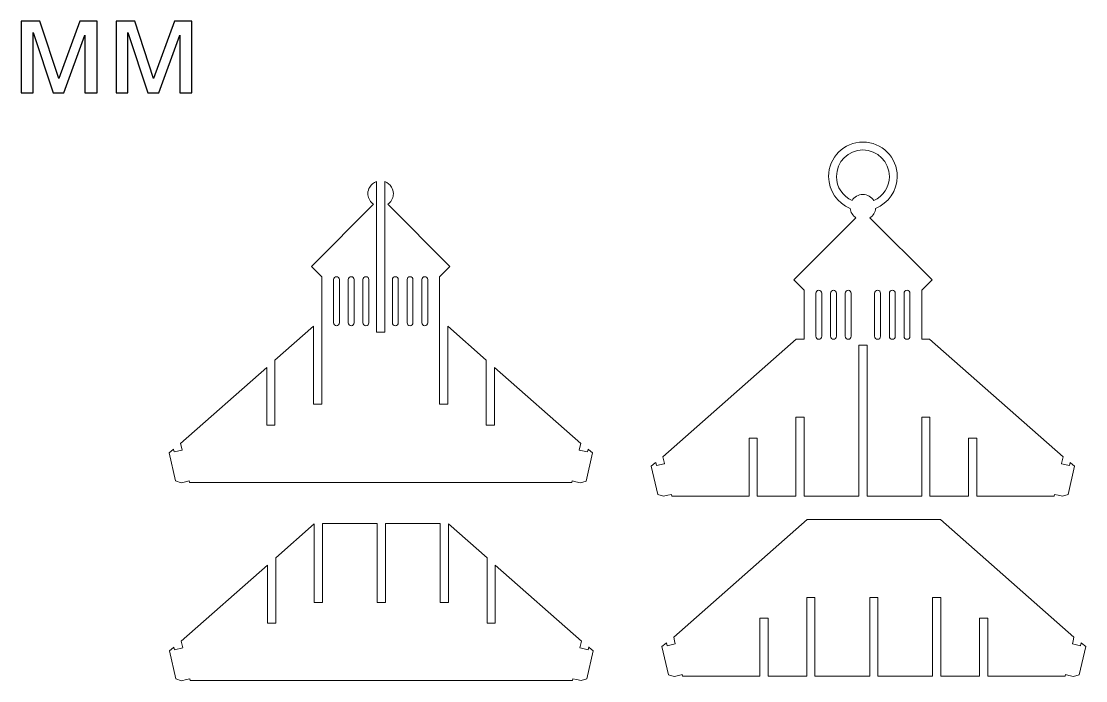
# Model space of a CAD drawing. Header units: inches. Extents: x 5.8 to 53.9, y -22.4 to 33.8.
# Drawn here: x 18.98 to 40.35, y 6.57 to 19.81 of the extents above; entities that cross this region are included whole.
import ezdxf

# ---------------------------------------------------------------- set-up
doc = ezdxf.new("R2010")
doc.units = ezdxf.units.IN
doc.header["$MEASUREMENT"] = 0
doc.layers.add('layer 1', color=7, linetype='Continuous')

msp = doc.modelspace()

# ---------------------------------------------------------------- linework, layer by layer
at = {"layer": 'layer 1', "color": 144}
for points in [[(18.978, 19.812), (18.978, 19.812), (19.353, 19.812), (19.353, 19.812), (19.353, 19.812), (19.353, 19.812), (19.732, 18.662), (19.732, 18.662), (19.732, 18.662), (19.732, 18.662), (20.153, 19.812), (20.153, 19.812), (20.153, 19.812), (20.153, 19.812), (20.5, 19.812), (20.5, 19.812), (20.5, 19.812), (20.5, 19.812), (20.5, 18.375), (20.5, 18.375), (20.5, 18.375), (20.5, 18.375), (20.257, 18.375), (20.257, 18.375), (20.257, 18.375), (20.257, 18.375), (20.257, 19.532), (20.257, 19.532), (20.257, 19.532), (20.257, 19.532), (19.834, 18.375), (19.834, 18.375), (19.834, 18.375), (19.834, 18.375), (19.616, 18.375), (19.616, 18.375), (19.616, 18.375), (19.616, 18.375), (19.216, 19.587), (19.216, 19.587), (19.216, 19.587), (19.216, 19.587), (19.216, 18.375), (19.216, 18.375), (19.216, 18.375), (19.216, 18.375), (18.978, 18.375), (18.978, 18.375), (18.978, 18.375), (18.978, 18.375), (18.978, 19.812), (18.978, 19.812)], [(20.881, 19.812), (20.881, 19.812), (21.256, 19.812), (21.256, 19.812), (21.256, 19.812), (21.256, 19.812), (21.635, 18.662), (21.635, 18.662), (21.635, 18.662), (21.635, 18.662), (22.055, 19.812), (22.055, 19.812), (22.055, 19.812), (22.055, 19.812), (22.403, 19.812), (22.403, 19.812), (22.403, 19.812), (22.403, 19.812), (22.403, 18.375), (22.403, 18.375), (22.403, 18.375), (22.403, 18.375), (22.16, 18.375), (22.16, 18.375), (22.16, 18.375), (22.16, 18.375), (22.16, 19.532), (22.16, 19.532), (22.16, 19.532), (22.16, 19.532), (21.737, 18.375), (21.737, 18.375), (21.737, 18.375), (21.737, 18.375), (21.519, 18.375), (21.519, 18.375), (21.519, 18.375), (21.519, 18.375), (21.119, 19.587), (21.119, 19.587), (21.119, 19.587), (21.119, 19.587), (21.119, 18.375), (21.119, 18.375), (21.119, 18.375), (21.119, 18.375), (20.881, 18.375), (20.881, 18.375), (20.881, 18.375), (20.881, 18.375), (20.881, 19.812), (20.881, 19.812)]]:
    msp.add_open_spline(points, degree=3, knots=[0, 0, 0, 0, 0.071429, 0.071429, 0.071429, 0.071429, 0.142857, 0.142857, 0.142857, 0.142857, 0.214286, 0.214286, 0.214286, 0.214286, 0.285714, 0.285714, 0.285714, 0.285714, 0.357143, 0.357143, 0.357143, 0.357143, 0.428571, 0.428571, 0.428571, 0.428571, 0.5, 0.5, 0.5, 0.5, 0.571429, 0.571429, 0.571429, 0.571429, 0.642857, 0.642857, 0.642857, 0.642857, 0.714286, 0.714286, 0.714286, 0.714286, 0.785714, 0.785714, 0.785714, 0.785714, 0.857143, 0.857143, 0.857143, 0.857143, 1, 1, 1, 1], dxfattribs=at)
at = {"layer": 'layer 1', "color": 144, "lineweight": 9}
for points in [[(18.978, 19.812), (18.978, 19.812), (19.353, 19.812), (19.353, 19.812), (19.353, 19.812), (19.353, 19.812), (19.732, 18.662), (19.732, 18.662), (19.732, 18.662), (19.732, 18.662), (20.153, 19.812), (20.153, 19.812), (20.153, 19.812), (20.153, 19.812), (20.5, 19.812), (20.5, 19.812), (20.5, 19.812), (20.5, 19.812), (20.5, 18.375), (20.5, 18.375), (20.5, 18.375), (20.5, 18.375), (20.257, 18.375), (20.257, 18.375), (20.257, 18.375), (20.257, 18.375), (20.257, 19.532), (20.257, 19.532), (20.257, 19.532), (20.257, 19.532), (19.834, 18.375), (19.834, 18.375), (19.834, 18.375), (19.834, 18.375), (19.616, 18.375), (19.616, 18.375), (19.616, 18.375), (19.616, 18.375), (19.216, 19.587), (19.216, 19.587), (19.216, 19.587), (19.216, 19.587), (19.216, 18.375), (19.216, 18.375), (19.216, 18.375), (19.216, 18.375), (18.978, 18.375), (18.978, 18.375), (18.978, 18.375), (18.978, 18.375), (18.978, 19.812), (18.978, 19.812)], [(20.881, 19.812), (20.881, 19.812), (21.256, 19.812), (21.256, 19.812), (21.256, 19.812), (21.256, 19.812), (21.635, 18.662), (21.635, 18.662), (21.635, 18.662), (21.635, 18.662), (22.055, 19.812), (22.055, 19.812), (22.055, 19.812), (22.055, 19.812), (22.403, 19.812), (22.403, 19.812), (22.403, 19.812), (22.403, 19.812), (22.403, 18.375), (22.403, 18.375), (22.403, 18.375), (22.403, 18.375), (22.16, 18.375), (22.16, 18.375), (22.16, 18.375), (22.16, 18.375), (22.16, 19.532), (22.16, 19.532), (22.16, 19.532), (22.16, 19.532), (21.737, 18.375), (21.737, 18.375), (21.737, 18.375), (21.737, 18.375), (21.519, 18.375), (21.519, 18.375), (21.519, 18.375), (21.519, 18.375), (21.119, 19.587), (21.119, 19.587), (21.119, 19.587), (21.119, 19.587), (21.119, 18.375), (21.119, 18.375), (21.119, 18.375), (21.119, 18.375), (20.881, 18.375), (20.881, 18.375), (20.881, 18.375), (20.881, 18.375), (20.881, 19.812), (20.881, 19.812)]]:
    msp.add_open_spline(points, degree=3, knots=[0, 0, 0, 0, 0.071429, 0.071429, 0.071429, 0.071429, 0.142857, 0.142857, 0.142857, 0.142857, 0.214286, 0.214286, 0.214286, 0.214286, 0.285714, 0.285714, 0.285714, 0.285714, 0.357143, 0.357143, 0.357143, 0.357143, 0.428571, 0.428571, 0.428571, 0.428571, 0.5, 0.5, 0.5, 0.5, 0.571429, 0.571429, 0.571429, 0.571429, 0.642857, 0.642857, 0.642857, 0.642857, 0.714286, 0.714286, 0.714286, 0.714286, 0.785714, 0.785714, 0.785714, 0.785714, 0.857143, 0.857143, 0.857143, 0.857143, 1, 1, 1, 1], dxfattribs=at)
at = {"layer": 'layer 1', "color": 250, "lineweight": 9}
for points, knots in [([(33.592, 10.279), (33.592, 10.279), (33.592, 11.445), (33.592, 11.445), (33.592, 11.445), (33.592, 11.445), (33.596, 11.445), (33.596, 11.445), (33.596, 11.445), (33.596, 11.445), (33.753, 11.445), (33.753, 11.445), (33.753, 11.445), (33.753, 11.445), (33.757, 11.445), (33.757, 11.445), (33.757, 11.445), (33.757, 11.445), (33.757, 10.279), (33.757, 10.279), (33.757, 10.279), (33.757, 10.279), (34.533, 10.279), (34.533, 10.279), (34.533, 10.279), (34.533, 10.279), (34.533, 11.861), (34.533, 11.861), (34.533, 11.861), (34.533, 11.861), (34.54, 11.861), (34.54, 11.861), (34.54, 11.861), (34.54, 11.861), (34.698, 11.861), (34.698, 11.861), (34.698, 11.861), (34.698, 11.861), (34.698, 10.279), (34.698, 10.279), (34.698, 10.279), (34.698, 10.279), (35.797, 10.279), (35.797, 10.279), (35.797, 10.279), (35.797, 10.279), (35.797, 13.312), (35.797, 13.312), (35.797, 13.312), (35.797, 13.312), (35.801, 13.312), (35.801, 13.312), (35.801, 13.312), (35.801, 13.312), (35.959, 13.312), (35.959, 13.312), (35.959, 13.312), (35.959, 13.312), (35.962, 13.312), (35.962, 13.312), (35.962, 13.312), (35.962, 13.312), (35.962, 10.279), (35.962, 10.279), (35.962, 10.279), (35.962, 10.279), (37.06, 10.279), (37.06, 10.279), (37.06, 10.279), (37.06, 10.279), (37.06, 11.861), (37.06, 11.861), (37.06, 11.861), (37.06, 11.861), (37.218, 11.861), (37.218, 11.861), (37.218, 11.861), (37.218, 11.861), (37.226, 11.861), (37.226, 11.861), (37.226, 11.861), (37.226, 11.861), (37.226, 10.279), (37.226, 10.279), (37.226, 10.279), (37.226, 10.279), (38.001, 10.279), (38.001, 10.279), (38.001, 10.279), (38.001, 10.279), (38.001, 11.445), (38.001, 11.445), (38.001, 11.445), (38.001, 11.445), (38.005, 11.445), (38.005, 11.445), (38.005, 11.445), (38.005, 11.445), (38.163, 11.445), (38.163, 11.445), (38.163, 11.445), (38.163, 11.445), (38.166, 11.445), (38.166, 11.445), (38.166, 11.445), (38.166, 11.445), (38.166, 10.279), (38.166, 10.279), (38.166, 10.279), (38.166, 10.279), (39.698, 10.279), (39.698, 10.279), (39.698, 10.279), (39.698, 10.279), (39.719, 10.279), (39.719, 10.279), (39.719, 10.279), (39.719, 10.279), (39.727, 10.312), (39.727, 10.312), (39.727, 10.312), (39.727, 10.312), (39.797, 10.296), (39.797, 10.296), (39.797, 10.296), (39.797, 10.296), (39.887, 10.275), (39.887, 10.275), (39.887, 10.275), (39.887, 10.275), (40.001, 10.311), (40.001, 10.311), (40.001, 10.311), (40.001, 10.311), (40.13, 10.877), (40.13, 10.877), (40.13, 10.877), (40.13, 10.877), (40.048, 10.945), (40.048, 10.945), (40.048, 10.945), (40.048, 10.945), (40.041, 10.951), (40.041, 10.951), (40.041, 10.951), (40.041, 10.951), (40.027, 10.894), (40.027, 10.894), (40.027, 10.894), (40.027, 10.894), (39.869, 10.93), (39.869, 10.93), (39.869, 10.93), (39.869, 10.93), (39.868, 10.931), (39.868, 10.931), (39.868, 10.931), (39.868, 10.931), (39.881, 10.988), (39.881, 10.988), (39.881, 10.988), (39.881, 10.988), (39.899, 11.066), (39.899, 11.066), (39.899, 11.066), (39.899, 11.066), (37.218, 13.428), (37.218, 13.428), (37.218, 13.428), (37.218, 13.428), (37.06, 13.428), (37.06, 13.428), (37.06, 13.428), (37.06, 13.428), (37.06, 14.412), (37.06, 14.412), (37.06, 14.412), (37.06, 14.412), (37.268, 14.619), (37.268, 14.619), (37.268, 14.619), (37.268, 14.619), (36.02, 15.866), (36.02, 15.866), (36.02, 15.866), (36.083, 15.908), (36.127, 15.977), (36.134, 16.056), (36.134, 16.056), (36.388, 16.158), (36.568, 16.406), (36.568, 16.697), (36.568, 16.697), (36.568, 17.077), (36.26, 17.386), (35.879, 17.386), (35.879, 17.386), (35.499, 17.386), (35.19, 17.077), (35.19, 16.697), (35.19, 16.697), (35.19, 16.406), (35.37, 16.158), (35.624, 16.056), (35.624, 16.056), (35.631, 15.977), (35.675, 15.908), (35.738, 15.866), (35.738, 15.866), (35.738, 15.866), (34.491, 14.619), (34.491, 14.619), (34.491, 14.619), (34.491, 14.619), (34.698, 14.412), (34.698, 14.412), (34.698, 14.412), (34.698, 14.412), (34.698, 13.428), (34.698, 13.428), (34.698, 13.428), (34.698, 13.428), (34.54, 13.428), (34.54, 13.428), (34.54, 13.428), (34.54, 13.428), (31.861, 11.066), (31.861, 11.066), (31.861, 11.066), (31.861, 11.066), (31.879, 10.988), (31.879, 10.988), (31.879, 10.988), (31.879, 10.988), (31.892, 10.931), (31.892, 10.931), (31.892, 10.931), (31.892, 10.931), (31.891, 10.93), (31.891, 10.93), (31.891, 10.93), (31.891, 10.93), (31.731, 10.894), (31.731, 10.894), (31.731, 10.894), (31.731, 10.894), (31.718, 10.951), (31.718, 10.951), (31.718, 10.951), (31.718, 10.951), (31.71, 10.945), (31.71, 10.945), (31.71, 10.945), (31.71, 10.945), (31.628, 10.877), (31.628, 10.877), (31.628, 10.877), (31.628, 10.877), (31.758, 10.311), (31.758, 10.311), (31.758, 10.311), (31.758, 10.311), (31.872, 10.275), (31.872, 10.275), (31.872, 10.275), (31.872, 10.275), (31.963, 10.296), (31.963, 10.296), (31.963, 10.296), (31.963, 10.296), (32.033, 10.312), (32.033, 10.312), (32.033, 10.312), (32.033, 10.312), (32.04, 10.279), (32.04, 10.279), (32.04, 10.279), (32.04, 10.279), (32.062, 10.279), (32.062, 10.279), (32.062, 10.279), (32.062, 10.279), (32.403, 10.279), (32.403, 10.279), (32.403, 10.279), (32.403, 10.279), (33.592, 10.279), (33.592, 10.279)], [0, 0, 0, 0, 0.013699, 0.013699, 0.013699, 0.013699, 0.027397, 0.027397, 0.027397, 0.027397, 0.041096, 0.041096, 0.041096, 0.041096, 0.054795, 0.054795, 0.054795, 0.054795, 0.068493, 0.068493, 0.068493, 0.068493, 0.082192, 0.082192, 0.082192, 0.082192, 0.09589, 0.09589, 0.09589, 0.09589, 0.109589, 0.109589, 0.109589, 0.109589, 0.123288, 0.123288, 0.123288, 0.123288, 0.136986, 0.136986, 0.136986, 0.136986, 0.150685, 0.150685, 0.150685, 0.150685, 0.164384, 0.164384, 0.164384, 0.164384, 0.178082, 0.178082, 0.178082, 0.178082, 0.191781, 0.191781, 0.191781, 0.191781, 0.205479, 0.205479, 0.205479, 0.205479, 0.219178, 0.219178, 0.219178, 0.219178, 0.232877, 0.232877, 0.232877, 0.232877, 0.246575, 0.246575, 0.246575, 0.246575, 0.260274, 0.260274, 0.260274, 0.260274, 0.273973, 0.273973, 0.273973, 0.273973, 0.287671, 0.287671, 0.287671, 0.287671, 0.30137, 0.30137, 0.30137, 0.30137, 0.315068, 0.315068, 0.315068, 0.315068, 0.328767, 0.328767, 0.328767, 0.328767, 0.342466, 0.342466, 0.342466, 0.342466, 0.356164, 0.356164, 0.356164, 0.356164, 0.369863, 0.369863, 0.369863, 0.369863, 0.383562, 0.383562, 0.383562, 0.383562, 0.39726, 0.39726, 0.39726, 0.39726, 0.410959, 0.410959, 0.410959, 0.410959, 0.424658, 0.424658, 0.424658, 0.424658, 0.438356, 0.438356, 0.438356, 0.438356, 0.452055, 0.452055, 0.452055, 0.452055, 0.465753, 0.465753, 0.465753, 0.465753, 0.479452, 0.479452, 0.479452, 0.479452, 0.493151, 0.493151, 0.493151, 0.493151, 0.506849, 0.506849, 0.506849, 0.506849, 0.520548, 0.520548, 0.520548, 0.520548, 0.534247, 0.534247, 0.534247, 0.534247, 0.547945, 0.547945, 0.547945, 0.547945, 0.561644, 0.561644, 0.561644, 0.561644, 0.575342, 0.575342, 0.575342, 0.575342, 0.589041, 0.589041, 0.589041, 0.589041, 0.60274, 0.60274, 0.60274, 0.60274, 0.616438, 0.616438, 0.616438, 0.616438, 0.630137, 0.630137, 0.630137, 0.630137, 0.643836, 0.643836, 0.643836, 0.643836, 0.657534, 0.657534, 0.657534, 0.657534, 0.671233, 0.671233, 0.671233, 0.671233, 0.684932, 0.684932, 0.684932, 0.684932, 0.69863, 0.69863, 0.69863, 0.69863, 0.712329, 0.712329, 0.712329, 0.712329, 0.726027, 0.726027, 0.726027, 0.726027, 0.739726, 0.739726, 0.739726, 0.739726, 0.753425, 0.753425, 0.753425, 0.753425, 0.767123, 0.767123, 0.767123, 0.767123, 0.780822, 0.780822, 0.780822, 0.780822, 0.794521, 0.794521, 0.794521, 0.794521, 0.808219, 0.808219, 0.808219, 0.808219, 0.821918, 0.821918, 0.821918, 0.821918, 0.835616, 0.835616, 0.835616, 0.835616, 0.849315, 0.849315, 0.849315, 0.849315, 0.863014, 0.863014, 0.863014, 0.863014, 0.876712, 0.876712, 0.876712, 0.876712, 0.890411, 0.890411, 0.890411, 0.890411, 0.90411, 0.90411, 0.90411, 0.90411, 0.917808, 0.917808, 0.917808, 0.917808, 0.931507, 0.931507, 0.931507, 0.931507, 0.945205, 0.945205, 0.945205, 0.945205, 0.958904, 0.958904, 0.958904, 0.958904, 0.972603, 0.972603, 0.972603, 0.972603, 1, 1, 1, 1]), ([(35.879, 16.336), (35.786, 16.336), (35.705, 16.286), (35.66, 16.212), (35.66, 16.212), (35.476, 16.296), (35.348, 16.481), (35.348, 16.697), (35.348, 16.697), (35.348, 16.99), (35.586, 17.228), (35.879, 17.228), (35.879, 17.228), (36.173, 17.228), (36.411, 16.99), (36.411, 16.697), (36.411, 16.697), (36.411, 16.481), (36.282, 16.296), (36.098, 16.212), (36.098, 16.212), (36.053, 16.286), (35.972, 16.336), (35.879, 16.336)], [0, 0, 0, 0, 0.142857, 0.142857, 0.142857, 0.142857, 0.285714, 0.285714, 0.285714, 0.285714, 0.428571, 0.428571, 0.428571, 0.428571, 0.571429, 0.571429, 0.571429, 0.571429, 0.714286, 0.714286, 0.714286, 0.714286, 1, 1, 1, 1]), ([(24.848, 12.122), (24.848, 12.122), (24.848, 13.693), (24.848, 13.693), (24.848, 13.693), (24.848, 13.693), (24.072, 13.01), (24.072, 13.01), (24.072, 13.01), (24.072, 13.01), (24.072, 11.705), (24.072, 11.705), (24.072, 11.705), (24.072, 11.705), (24.068, 11.705), (24.068, 11.705), (24.068, 11.705), (24.068, 11.705), (23.911, 11.705), (23.911, 11.705), (23.911, 11.705), (23.911, 11.705), (23.907, 11.705), (23.907, 11.705), (23.907, 11.705), (23.907, 11.705), (23.907, 12.864), (23.907, 12.864), (23.907, 12.864), (23.907, 12.864), (22.176, 11.338), (22.176, 11.338), (22.176, 11.338), (22.176, 11.338), (22.194, 11.26), (22.194, 11.26), (22.194, 11.26), (22.194, 11.26), (22.207, 11.203), (22.207, 11.203), (22.207, 11.203), (22.207, 11.203), (22.206, 11.202), (22.206, 11.202), (22.206, 11.202), (22.206, 11.202), (22.049, 11.166), (22.049, 11.166), (22.049, 11.166), (22.049, 11.166), (22.036, 11.224), (22.036, 11.224), (22.036, 11.224), (22.036, 11.224), (22.028, 11.217), (22.028, 11.217), (22.028, 11.217), (22.028, 11.217), (21.946, 11.149), (21.946, 11.149), (21.946, 11.149), (21.946, 11.149), (22.076, 10.583), (22.076, 10.583), (22.076, 10.583), (22.076, 10.583), (22.19, 10.548), (22.19, 10.548), (22.19, 10.548), (22.19, 10.548), (22.278, 10.568), (22.278, 10.568), (22.278, 10.568), (22.278, 10.568), (22.348, 10.584), (22.348, 10.584), (22.348, 10.584), (22.348, 10.584), (22.355, 10.551), (22.355, 10.551), (22.355, 10.551), (22.355, 10.551), (22.377, 10.551), (22.377, 10.551), (22.377, 10.551), (22.377, 10.551), (22.718, 10.551), (22.718, 10.551), (22.718, 10.551), (22.718, 10.551), (30.013, 10.551), (30.013, 10.551), (30.013, 10.551), (30.013, 10.551), (30.035, 10.551), (30.035, 10.551), (30.035, 10.551), (30.035, 10.551), (30.042, 10.584), (30.042, 10.584), (30.042, 10.584), (30.042, 10.584), (30.112, 10.568), (30.112, 10.568), (30.112, 10.568), (30.112, 10.568), (30.209, 10.546), (30.209, 10.546), (30.209, 10.546), (30.209, 10.546), (30.323, 10.581), (30.323, 10.581), (30.323, 10.581), (30.323, 10.581), (30.452, 11.148), (30.452, 11.148), (30.452, 11.148), (30.452, 11.148), (30.37, 11.216), (30.37, 11.216), (30.37, 11.216), (30.37, 11.216), (30.363, 11.222), (30.363, 11.222), (30.363, 11.222), (30.363, 11.222), (30.349, 11.165), (30.349, 11.165), (30.349, 11.165), (30.349, 11.165), (30.184, 11.202), (30.184, 11.202), (30.184, 11.202), (30.184, 11.202), (30.183, 11.203), (30.183, 11.203), (30.183, 11.203), (30.183, 11.203), (30.196, 11.26), (30.196, 11.26), (30.196, 11.26), (30.196, 11.26), (30.214, 11.338), (30.214, 11.338), (30.214, 11.338), (30.214, 11.338), (28.482, 12.864), (28.482, 12.864), (28.482, 12.864), (28.482, 12.864), (28.482, 11.705), (28.482, 11.705), (28.482, 11.705), (28.482, 11.705), (28.478, 11.705), (28.478, 11.705), (28.478, 11.705), (28.478, 11.705), (28.32, 11.705), (28.32, 11.705), (28.32, 11.705), (28.32, 11.705), (28.316, 11.705), (28.316, 11.705), (28.316, 11.705), (28.316, 11.705), (28.316, 13.01), (28.316, 13.01), (28.316, 13.01), (28.316, 13.01), (27.541, 13.693), (27.541, 13.693), (27.541, 13.693), (27.541, 13.693), (27.541, 12.122), (27.541, 12.122), (27.541, 12.122), (27.541, 12.122), (27.533, 12.122), (27.533, 12.122), (27.533, 12.122), (27.533, 12.122), (27.375, 12.122), (27.375, 12.122), (27.375, 12.122), (27.375, 12.122), (27.375, 13.7), (27.375, 13.7), (27.375, 13.7), (27.375, 13.7), (27.375, 14.531), (27.375, 14.531), (27.375, 14.531), (27.375, 14.531), (27.375, 14.684), (27.375, 14.684), (27.375, 14.684), (27.375, 14.684), (27.583, 14.891), (27.583, 14.891), (27.583, 14.891), (27.583, 14.891), (26.336, 16.138), (26.336, 16.138), (26.336, 16.138), (26.399, 16.18), (26.442, 16.249), (26.449, 16.328), (26.449, 16.328), (26.45, 16.336), (26.45, 16.344), (26.45, 16.352), (26.45, 16.352), (26.45, 16.4), (26.437, 16.446), (26.413, 16.484), (26.413, 16.484), (26.382, 16.535), (26.334, 16.574), (26.277, 16.594), (26.277, 16.594), (26.277, 16.594), (26.277, 13.571), (26.277, 13.571), (26.277, 13.571), (26.277, 13.571), (26.273, 13.571), (26.273, 13.571), (26.273, 13.571), (26.273, 13.571), (26.116, 13.571), (26.116, 13.571), (26.116, 13.571), (26.116, 13.571), (26.112, 13.571), (26.112, 13.571), (26.112, 13.571), (26.112, 13.571), (26.112, 16.594), (26.112, 16.594), (26.112, 16.594), (26.054, 16.574), (26.006, 16.535), (25.975, 16.484), (25.975, 16.484), (25.952, 16.446), (25.938, 16.4), (25.938, 16.352), (25.938, 16.352), (25.938, 16.344), (25.939, 16.336), (25.939, 16.328), (25.939, 16.328), (25.947, 16.249), (25.99, 16.18), (26.053, 16.138), (26.053, 16.138), (26.053, 16.138), (24.806, 14.891), (24.806, 14.891), (24.806, 14.891), (24.806, 14.891), (25.013, 14.684), (25.013, 14.684), (25.013, 14.684), (25.013, 14.684), (25.013, 14.355), (25.013, 14.355), (25.013, 14.355), (25.013, 14.355), (25.013, 12.122), (25.013, 12.122), (25.013, 12.122), (25.013, 12.122), (24.856, 12.122), (24.856, 12.122), (24.856, 12.122), (24.856, 12.122), (24.848, 12.122), (24.848, 12.122)], [0, 0, 0, 0, 0.014085, 0.014085, 0.014085, 0.014085, 0.028169, 0.028169, 0.028169, 0.028169, 0.042254, 0.042254, 0.042254, 0.042254, 0.056338, 0.056338, 0.056338, 0.056338, 0.070423, 0.070423, 0.070423, 0.070423, 0.084507, 0.084507, 0.084507, 0.084507, 0.098592, 0.098592, 0.098592, 0.098592, 0.112676, 0.112676, 0.112676, 0.112676, 0.126761, 0.126761, 0.126761, 0.126761, 0.140845, 0.140845, 0.140845, 0.140845, 0.15493, 0.15493, 0.15493, 0.15493, 0.169014, 0.169014, 0.169014, 0.169014, 0.183099, 0.183099, 0.183099, 0.183099, 0.197183, 0.197183, 0.197183, 0.197183, 0.211268, 0.211268, 0.211268, 0.211268, 0.225352, 0.225352, 0.225352, 0.225352, 0.239437, 0.239437, 0.239437, 0.239437, 0.253521, 0.253521, 0.253521, 0.253521, 0.267606, 0.267606, 0.267606, 0.267606, 0.28169, 0.28169, 0.28169, 0.28169, 0.295775, 0.295775, 0.295775, 0.295775, 0.309859, 0.309859, 0.309859, 0.309859, 0.323944, 0.323944, 0.323944, 0.323944, 0.338028, 0.338028, 0.338028, 0.338028, 0.352113, 0.352113, 0.352113, 0.352113, 0.366197, 0.366197, 0.366197, 0.366197, 0.380282, 0.380282, 0.380282, 0.380282, 0.394366, 0.394366, 0.394366, 0.394366, 0.408451, 0.408451, 0.408451, 0.408451, 0.422535, 0.422535, 0.422535, 0.422535, 0.43662, 0.43662, 0.43662, 0.43662, 0.450704, 0.450704, 0.450704, 0.450704, 0.464789, 0.464789, 0.464789, 0.464789, 0.478873, 0.478873, 0.478873, 0.478873, 0.492958, 0.492958, 0.492958, 0.492958, 0.507042, 0.507042, 0.507042, 0.507042, 0.521127, 0.521127, 0.521127, 0.521127, 0.535211, 0.535211, 0.535211, 0.535211, 0.549296, 0.549296, 0.549296, 0.549296, 0.56338, 0.56338, 0.56338, 0.56338, 0.577465, 0.577465, 0.577465, 0.577465, 0.591549, 0.591549, 0.591549, 0.591549, 0.605634, 0.605634, 0.605634, 0.605634, 0.619718, 0.619718, 0.619718, 0.619718, 0.633803, 0.633803, 0.633803, 0.633803, 0.647887, 0.647887, 0.647887, 0.647887, 0.661972, 0.661972, 0.661972, 0.661972, 0.676056, 0.676056, 0.676056, 0.676056, 0.690141, 0.690141, 0.690141, 0.690141, 0.704225, 0.704225, 0.704225, 0.704225, 0.71831, 0.71831, 0.71831, 0.71831, 0.732394, 0.732394, 0.732394, 0.732394, 0.746479, 0.746479, 0.746479, 0.746479, 0.760563, 0.760563, 0.760563, 0.760563, 0.774648, 0.774648, 0.774648, 0.774648, 0.788732, 0.788732, 0.788732, 0.788732, 0.802817, 0.802817, 0.802817, 0.802817, 0.816901, 0.816901, 0.816901, 0.816901, 0.830986, 0.830986, 0.830986, 0.830986, 0.84507, 0.84507, 0.84507, 0.84507, 0.859155, 0.859155, 0.859155, 0.859155, 0.873239, 0.873239, 0.873239, 0.873239, 0.887324, 0.887324, 0.887324, 0.887324, 0.901408, 0.901408, 0.901408, 0.901408, 0.915493, 0.915493, 0.915493, 0.915493, 0.929577, 0.929577, 0.929577, 0.929577, 0.943662, 0.943662, 0.943662, 0.943662, 0.957746, 0.957746, 0.957746, 0.957746, 0.971831, 0.971831, 0.971831, 0.971831, 1, 1, 1, 1]), ([(25.308, 13.7), (25.276, 13.7), (25.249, 13.727), (25.249, 13.759), (25.249, 13.759), (25.249, 13.759), (25.249, 14.625), (25.249, 14.625), (25.249, 14.625), (25.249, 14.658), (25.276, 14.684), (25.308, 14.684), (25.308, 14.684), (25.341, 14.684), (25.368, 14.658), (25.368, 14.625), (25.368, 14.625), (25.368, 14.625), (25.368, 13.759), (25.368, 13.759), (25.368, 13.759), (25.368, 13.727), (25.341, 13.7), (25.308, 13.7)], [0, 0, 0, 0, 0.142857, 0.142857, 0.142857, 0.142857, 0.285714, 0.285714, 0.285714, 0.285714, 0.428571, 0.428571, 0.428571, 0.428571, 0.571429, 0.571429, 0.571429, 0.571429, 0.714286, 0.714286, 0.714286, 0.714286, 1, 1, 1, 1]), ([(25.545, 13.759), (25.545, 13.759), (25.545, 14.625), (25.545, 14.625), (25.545, 14.625), (25.545, 14.658), (25.571, 14.684), (25.604, 14.684), (25.604, 14.684), (25.636, 14.684), (25.663, 14.658), (25.663, 14.625), (25.663, 14.625), (25.663, 14.625), (25.663, 13.759), (25.663, 13.759), (25.663, 13.759), (25.663, 13.727), (25.636, 13.7), (25.604, 13.7), (25.604, 13.7), (25.571, 13.7), (25.545, 13.727), (25.545, 13.759)], [0, 0, 0, 0, 0.142857, 0.142857, 0.142857, 0.142857, 0.285714, 0.285714, 0.285714, 0.285714, 0.428571, 0.428571, 0.428571, 0.428571, 0.571429, 0.571429, 0.571429, 0.571429, 0.714286, 0.714286, 0.714286, 0.714286, 1, 1, 1, 1]), ([(25.958, 13.759), (25.958, 13.727), (25.932, 13.7), (25.899, 13.7), (25.899, 13.7), (25.867, 13.7), (25.84, 13.727), (25.84, 13.759), (25.84, 13.759), (25.84, 13.759), (25.84, 14.625), (25.84, 14.625), (25.84, 14.625), (25.84, 14.658), (25.867, 14.684), (25.899, 14.684), (25.899, 14.684), (25.932, 14.684), (25.958, 14.658), (25.958, 14.625), (25.958, 14.625), (25.958, 14.625), (25.958, 13.759), (25.958, 13.759)], [0, 0, 0, 0, 0.142857, 0.142857, 0.142857, 0.142857, 0.285714, 0.285714, 0.285714, 0.285714, 0.428571, 0.428571, 0.428571, 0.428571, 0.571429, 0.571429, 0.571429, 0.571429, 0.714286, 0.714286, 0.714286, 0.714286, 1, 1, 1, 1]), ([(26.549, 13.759), (26.549, 13.727), (26.522, 13.7), (26.49, 13.7), (26.49, 13.7), (26.457, 13.7), (26.431, 13.727), (26.431, 13.759), (26.431, 13.759), (26.431, 13.759), (26.431, 14.625), (26.431, 14.625), (26.431, 14.625), (26.431, 14.658), (26.457, 14.684), (26.49, 14.684), (26.49, 14.684), (26.522, 14.684), (26.549, 14.658), (26.549, 14.625), (26.549, 14.625), (26.549, 14.625), (26.549, 13.759), (26.549, 13.759)], [0, 0, 0, 0, 0.142857, 0.142857, 0.142857, 0.142857, 0.285714, 0.285714, 0.285714, 0.285714, 0.428571, 0.428571, 0.428571, 0.428571, 0.571429, 0.571429, 0.571429, 0.571429, 0.714286, 0.714286, 0.714286, 0.714286, 1, 1, 1, 1]), ([(26.844, 13.759), (26.844, 13.727), (26.817, 13.7), (26.785, 13.7), (26.785, 13.7), (26.752, 13.7), (26.726, 13.727), (26.726, 13.759), (26.726, 13.759), (26.726, 13.759), (26.726, 14.625), (26.726, 14.625), (26.726, 14.625), (26.726, 14.658), (26.752, 14.684), (26.785, 14.684), (26.785, 14.684), (26.817, 14.684), (26.844, 14.658), (26.844, 14.625), (26.844, 14.625), (26.844, 14.625), (26.844, 13.759), (26.844, 13.759)], [0, 0, 0, 0, 0.142857, 0.142857, 0.142857, 0.142857, 0.285714, 0.285714, 0.285714, 0.285714, 0.428571, 0.428571, 0.428571, 0.428571, 0.571429, 0.571429, 0.571429, 0.571429, 0.714286, 0.714286, 0.714286, 0.714286, 1, 1, 1, 1]), ([(27.139, 13.759), (27.139, 13.727), (27.113, 13.7), (27.08, 13.7), (27.08, 13.7), (27.048, 13.7), (27.021, 13.727), (27.021, 13.759), (27.021, 13.759), (27.021, 13.759), (27.021, 14.625), (27.021, 14.625), (27.021, 14.625), (27.021, 14.658), (27.048, 14.684), (27.08, 14.684), (27.08, 14.684), (27.113, 14.684), (27.139, 14.658), (27.139, 14.625), (27.139, 14.625), (27.139, 14.625), (27.139, 13.759), (27.139, 13.759)], [0, 0, 0, 0, 0.142857, 0.142857, 0.142857, 0.142857, 0.285714, 0.285714, 0.285714, 0.285714, 0.428571, 0.428571, 0.428571, 0.428571, 0.571429, 0.571429, 0.571429, 0.571429, 0.714286, 0.714286, 0.714286, 0.714286, 1, 1, 1, 1]), ([(34.934, 13.487), (34.934, 13.487), (34.934, 14.353), (34.934, 14.353), (34.934, 14.353), (34.934, 14.386), (34.961, 14.412), (34.993, 14.412), (34.993, 14.412), (35.026, 14.412), (35.052, 14.386), (35.052, 14.353), (35.052, 14.353), (35.052, 14.353), (35.052, 13.487), (35.052, 13.487), (35.052, 13.487), (35.052, 13.455), (35.026, 13.428), (34.993, 13.428), (34.993, 13.428), (34.961, 13.428), (34.934, 13.455), (34.934, 13.487)], [0, 0, 0, 0, 0.142857, 0.142857, 0.142857, 0.142857, 0.285714, 0.285714, 0.285714, 0.285714, 0.428571, 0.428571, 0.428571, 0.428571, 0.571429, 0.571429, 0.571429, 0.571429, 0.714286, 0.714286, 0.714286, 0.714286, 1, 1, 1, 1]), ([(35.289, 13.428), (35.256, 13.428), (35.229, 13.455), (35.229, 13.487), (35.229, 13.487), (35.229, 13.487), (35.229, 14.353), (35.229, 14.353), (35.229, 14.353), (35.229, 14.386), (35.256, 14.412), (35.289, 14.412), (35.289, 14.412), (35.321, 14.412), (35.348, 14.386), (35.348, 14.353), (35.348, 14.353), (35.348, 14.353), (35.348, 13.487), (35.348, 13.487), (35.348, 13.487), (35.348, 13.455), (35.321, 13.428), (35.289, 13.428)], [0, 0, 0, 0, 0.142857, 0.142857, 0.142857, 0.142857, 0.285714, 0.285714, 0.285714, 0.285714, 0.428571, 0.428571, 0.428571, 0.428571, 0.571429, 0.571429, 0.571429, 0.571429, 0.714286, 0.714286, 0.714286, 0.714286, 1, 1, 1, 1]), ([(35.643, 13.487), (35.643, 13.455), (35.616, 13.428), (35.584, 13.428), (35.584, 13.428), (35.551, 13.428), (35.525, 13.455), (35.525, 13.487), (35.525, 13.487), (35.525, 13.487), (35.525, 14.353), (35.525, 14.353), (35.525, 14.353), (35.525, 14.386), (35.551, 14.412), (35.584, 14.412), (35.584, 14.412), (35.616, 14.412), (35.643, 14.386), (35.643, 14.353), (35.643, 14.353), (35.643, 14.353), (35.643, 13.487), (35.643, 13.487)], [0, 0, 0, 0, 0.142857, 0.142857, 0.142857, 0.142857, 0.285714, 0.285714, 0.285714, 0.285714, 0.428571, 0.428571, 0.428571, 0.428571, 0.571429, 0.571429, 0.571429, 0.571429, 0.714286, 0.714286, 0.714286, 0.714286, 1, 1, 1, 1]), ([(36.115, 13.487), (36.115, 13.487), (36.115, 14.353), (36.115, 14.353), (36.115, 14.353), (36.115, 14.386), (36.142, 14.412), (36.174, 14.412), (36.174, 14.412), (36.207, 14.412), (36.233, 14.386), (36.233, 14.353), (36.233, 14.353), (36.233, 14.353), (36.233, 13.487), (36.233, 13.487), (36.233, 13.487), (36.233, 13.455), (36.207, 13.428), (36.174, 13.428), (36.174, 13.428), (36.142, 13.428), (36.115, 13.455), (36.115, 13.487)], [0, 0, 0, 0, 0.142857, 0.142857, 0.142857, 0.142857, 0.285714, 0.285714, 0.285714, 0.285714, 0.428571, 0.428571, 0.428571, 0.428571, 0.571429, 0.571429, 0.571429, 0.571429, 0.714286, 0.714286, 0.714286, 0.714286, 1, 1, 1, 1]), ([(36.411, 13.487), (36.411, 13.487), (36.411, 14.353), (36.411, 14.353), (36.411, 14.353), (36.411, 14.386), (36.437, 14.412), (36.47, 14.412), (36.47, 14.412), (36.502, 14.412), (36.529, 14.386), (36.529, 14.353), (36.529, 14.353), (36.529, 14.353), (36.529, 13.487), (36.529, 13.487), (36.529, 13.487), (36.529, 13.455), (36.502, 13.428), (36.47, 13.428), (36.47, 13.428), (36.437, 13.428), (36.411, 13.455), (36.411, 13.487)], [0, 0, 0, 0, 0.142857, 0.142857, 0.142857, 0.142857, 0.285714, 0.285714, 0.285714, 0.285714, 0.428571, 0.428571, 0.428571, 0.428571, 0.571429, 0.571429, 0.571429, 0.571429, 0.714286, 0.714286, 0.714286, 0.714286, 1, 1, 1, 1]), ([(36.765, 13.428), (36.732, 13.428), (36.706, 13.455), (36.706, 13.487), (36.706, 13.487), (36.706, 13.487), (36.706, 14.353), (36.706, 14.353), (36.706, 14.353), (36.706, 14.386), (36.732, 14.412), (36.765, 14.412), (36.765, 14.412), (36.797, 14.412), (36.824, 14.386), (36.824, 14.353), (36.824, 14.353), (36.824, 14.353), (36.824, 13.487), (36.824, 13.487), (36.824, 13.487), (36.824, 13.455), (36.797, 13.428), (36.765, 13.428)], [0, 0, 0, 0, 0.142857, 0.142857, 0.142857, 0.142857, 0.285714, 0.285714, 0.285714, 0.285714, 0.428571, 0.428571, 0.428571, 0.428571, 0.571429, 0.571429, 0.571429, 0.571429, 0.714286, 0.714286, 0.714286, 0.714286, 1, 1, 1, 1]), ([(23.921, 8.892), (23.921, 8.892), (22.19, 7.366), (22.19, 7.366), (22.19, 7.366), (22.19, 7.366), (22.208, 7.288), (22.208, 7.288), (22.208, 7.288), (22.208, 7.288), (22.221, 7.23), (22.221, 7.23), (22.221, 7.23), (22.221, 7.23), (22.22, 7.23), (22.22, 7.23), (22.22, 7.23), (22.22, 7.23), (22.054, 7.192), (22.054, 7.192), (22.054, 7.192), (22.054, 7.192), (22.041, 7.249), (22.041, 7.249), (22.041, 7.249), (22.041, 7.249), (22.033, 7.243), (22.033, 7.243), (22.033, 7.243), (22.033, 7.243), (21.952, 7.175), (21.952, 7.175), (21.952, 7.175), (21.952, 7.175), (22.081, 6.609), (22.081, 6.609), (22.081, 6.609), (22.081, 6.609), (22.195, 6.573), (22.195, 6.573), (22.195, 6.573), (22.195, 6.573), (22.293, 6.596), (22.293, 6.596), (22.293, 6.596), (22.293, 6.596), (22.362, 6.612), (22.362, 6.612), (22.362, 6.612), (22.362, 6.612), (22.37, 6.579), (22.37, 6.579), (22.37, 6.579), (22.37, 6.579), (22.391, 6.579), (22.391, 6.579), (22.391, 6.579), (22.391, 6.579), (22.733, 6.579), (22.733, 6.579), (22.733, 6.579), (22.733, 6.579), (30.028, 6.579), (30.028, 6.579), (30.028, 6.579), (30.028, 6.579), (30.049, 6.579), (30.049, 6.579), (30.049, 6.579), (30.049, 6.579), (30.057, 6.612), (30.057, 6.612), (30.057, 6.612), (30.057, 6.612), (30.126, 6.596), (30.126, 6.596), (30.126, 6.596), (30.126, 6.596), (30.22, 6.574), (30.22, 6.574), (30.22, 6.574), (30.22, 6.574), (30.335, 6.609), (30.335, 6.609), (30.335, 6.609), (30.335, 6.609), (30.464, 7.175), (30.464, 7.175), (30.464, 7.175), (30.464, 7.175), (30.382, 7.243), (30.382, 7.243), (30.382, 7.243), (30.382, 7.243), (30.374, 7.25), (30.374, 7.25), (30.374, 7.25), (30.374, 7.25), (30.361, 7.192), (30.361, 7.192), (30.361, 7.192), (30.361, 7.192), (30.198, 7.23), (30.198, 7.23), (30.198, 7.23), (30.198, 7.23), (30.197, 7.23), (30.197, 7.23), (30.197, 7.23), (30.197, 7.23), (30.21, 7.288), (30.21, 7.288), (30.21, 7.288), (30.21, 7.288), (30.228, 7.366), (30.228, 7.366), (30.228, 7.366), (30.228, 7.366), (28.496, 8.892), (28.496, 8.892), (28.496, 8.892), (28.496, 8.892), (28.496, 7.729), (28.496, 7.729), (28.496, 7.729), (28.496, 7.729), (28.492, 7.729), (28.492, 7.729), (28.492, 7.729), (28.492, 7.729), (28.335, 7.729), (28.335, 7.729), (28.335, 7.729), (28.335, 7.729), (28.331, 7.729), (28.331, 7.729), (28.331, 7.729), (28.331, 7.729), (28.331, 9.038), (28.331, 9.038), (28.331, 9.038), (28.331, 9.038), (27.555, 9.721), (27.555, 9.721), (27.555, 9.721), (27.555, 9.721), (27.555, 8.145), (27.555, 8.145), (27.555, 8.145), (27.555, 8.145), (27.547, 8.145), (27.547, 8.145), (27.547, 8.145), (27.547, 8.145), (27.39, 8.145), (27.39, 8.145), (27.39, 8.145), (27.39, 8.145), (27.39, 9.728), (27.39, 9.728), (27.39, 9.728), (27.39, 9.728), (27.101, 9.728), (27.101, 9.728), (27.101, 9.728), (27.099, 9.728), (27.097, 9.728), (27.094, 9.728), (27.094, 9.728), (27.092, 9.728), (27.09, 9.728), (27.088, 9.728), (27.088, 9.728), (27.088, 9.728), (26.806, 9.728), (26.806, 9.728), (26.806, 9.728), (26.804, 9.728), (26.801, 9.728), (26.799, 9.728), (26.799, 9.728), (26.797, 9.728), (26.795, 9.728), (26.792, 9.728), (26.792, 9.728), (26.792, 9.728), (26.51, 9.728), (26.51, 9.728), (26.51, 9.728), (26.508, 9.728), (26.506, 9.728), (26.504, 9.728), (26.504, 9.728), (26.502, 9.728), (26.499, 9.728), (26.497, 9.728), (26.497, 9.728), (26.497, 9.728), (26.292, 9.728), (26.292, 9.728), (26.292, 9.728), (26.292, 9.728), (26.292, 8.145), (26.292, 8.145), (26.292, 8.145), (26.292, 8.145), (26.288, 8.145), (26.288, 8.145), (26.288, 8.145), (26.288, 8.145), (26.131, 8.145), (26.131, 8.145), (26.131, 8.145), (26.131, 8.145), (26.127, 8.145), (26.127, 8.145), (26.127, 8.145), (26.127, 8.145), (26.127, 9.728), (26.127, 9.728), (26.127, 9.728), (26.127, 9.728), (25.92, 9.728), (25.92, 9.728), (25.92, 9.728), (25.918, 9.728), (25.916, 9.728), (25.913, 9.728), (25.913, 9.728), (25.911, 9.728), (25.909, 9.728), (25.907, 9.728), (25.907, 9.728), (25.907, 9.728), (25.625, 9.728), (25.625, 9.728), (25.625, 9.728), (25.622, 9.728), (25.62, 9.728), (25.618, 9.728), (25.618, 9.728), (25.616, 9.728), (25.614, 9.728), (25.611, 9.728), (25.611, 9.728), (25.611, 9.728), (25.329, 9.728), (25.329, 9.728), (25.329, 9.728), (25.327, 9.728), (25.325, 9.728), (25.323, 9.728), (25.323, 9.728), (25.321, 9.728), (25.318, 9.728), (25.316, 9.728), (25.316, 9.728), (25.316, 9.728), (25.027, 9.728), (25.027, 9.728), (25.027, 9.728), (25.027, 9.728), (25.027, 8.145), (25.027, 8.145), (25.027, 8.145), (25.027, 8.145), (24.87, 8.145), (24.87, 8.145), (24.87, 8.145), (24.87, 8.145), (24.862, 8.145), (24.862, 8.145), (24.862, 8.145), (24.862, 8.145), (24.862, 9.721), (24.862, 9.721), (24.862, 9.721), (24.862, 9.721), (24.087, 9.037), (24.087, 9.037), (24.087, 9.037), (24.087, 9.037), (24.087, 7.729), (24.087, 7.729), (24.087, 7.729), (24.087, 7.729), (24.083, 7.729), (24.083, 7.729), (24.083, 7.729), (24.083, 7.729), (23.925, 7.729), (23.925, 7.729), (23.925, 7.729), (23.925, 7.729), (23.921, 7.729), (23.921, 7.729), (23.921, 7.729), (23.921, 7.729), (23.921, 8.892), (23.921, 8.892)], [0, 0, 0, 0, 0.013158, 0.013158, 0.013158, 0.013158, 0.026316, 0.026316, 0.026316, 0.026316, 0.039474, 0.039474, 0.039474, 0.039474, 0.052632, 0.052632, 0.052632, 0.052632, 0.065789, 0.065789, 0.065789, 0.065789, 0.078947, 0.078947, 0.078947, 0.078947, 0.092105, 0.092105, 0.092105, 0.092105, 0.105263, 0.105263, 0.105263, 0.105263, 0.118421, 0.118421, 0.118421, 0.118421, 0.131579, 0.131579, 0.131579, 0.131579, 0.144737, 0.144737, 0.144737, 0.144737, 0.157895, 0.157895, 0.157895, 0.157895, 0.171053, 0.171053, 0.171053, 0.171053, 0.184211, 0.184211, 0.184211, 0.184211, 0.197368, 0.197368, 0.197368, 0.197368, 0.210526, 0.210526, 0.210526, 0.210526, 0.223684, 0.223684, 0.223684, 0.223684, 0.236842, 0.236842, 0.236842, 0.236842, 0.25, 0.25, 0.25, 0.25, 0.263158, 0.263158, 0.263158, 0.263158, 0.276316, 0.276316, 0.276316, 0.276316, 0.289474, 0.289474, 0.289474, 0.289474, 0.302632, 0.302632, 0.302632, 0.302632, 0.315789, 0.315789, 0.315789, 0.315789, 0.328947, 0.328947, 0.328947, 0.328947, 0.342105, 0.342105, 0.342105, 0.342105, 0.355263, 0.355263, 0.355263, 0.355263, 0.368421, 0.368421, 0.368421, 0.368421, 0.381579, 0.381579, 0.381579, 0.381579, 0.394737, 0.394737, 0.394737, 0.394737, 0.407895, 0.407895, 0.407895, 0.407895, 0.421053, 0.421053, 0.421053, 0.421053, 0.434211, 0.434211, 0.434211, 0.434211, 0.447368, 0.447368, 0.447368, 0.447368, 0.460526, 0.460526, 0.460526, 0.460526, 0.473684, 0.473684, 0.473684, 0.473684, 0.486842, 0.486842, 0.486842, 0.486842, 0.5, 0.5, 0.5, 0.5, 0.513158, 0.513158, 0.513158, 0.513158, 0.526316, 0.526316, 0.526316, 0.526316, 0.539474, 0.539474, 0.539474, 0.539474, 0.552632, 0.552632, 0.552632, 0.552632, 0.565789, 0.565789, 0.565789, 0.565789, 0.578947, 0.578947, 0.578947, 0.578947, 0.592105, 0.592105, 0.592105, 0.592105, 0.605263, 0.605263, 0.605263, 0.605263, 0.618421, 0.618421, 0.618421, 0.618421, 0.631579, 0.631579, 0.631579, 0.631579, 0.644737, 0.644737, 0.644737, 0.644737, 0.657895, 0.657895, 0.657895, 0.657895, 0.671053, 0.671053, 0.671053, 0.671053, 0.684211, 0.684211, 0.684211, 0.684211, 0.697368, 0.697368, 0.697368, 0.697368, 0.710526, 0.710526, 0.710526, 0.710526, 0.723684, 0.723684, 0.723684, 0.723684, 0.736842, 0.736842, 0.736842, 0.736842, 0.75, 0.75, 0.75, 0.75, 0.763158, 0.763158, 0.763158, 0.763158, 0.776316, 0.776316, 0.776316, 0.776316, 0.789474, 0.789474, 0.789474, 0.789474, 0.802632, 0.802632, 0.802632, 0.802632, 0.815789, 0.815789, 0.815789, 0.815789, 0.828947, 0.828947, 0.828947, 0.828947, 0.842105, 0.842105, 0.842105, 0.842105, 0.855263, 0.855263, 0.855263, 0.855263, 0.868421, 0.868421, 0.868421, 0.868421, 0.881579, 0.881579, 0.881579, 0.881579, 0.894737, 0.894737, 0.894737, 0.894737, 0.907895, 0.907895, 0.907895, 0.907895, 0.921053, 0.921053, 0.921053, 0.921053, 0.934211, 0.934211, 0.934211, 0.934211, 0.947368, 0.947368, 0.947368, 0.947368, 0.960526, 0.960526, 0.960526, 0.960526, 0.973684, 0.973684, 0.973684, 0.973684, 1, 1, 1, 1]), ([(33.81, 6.662), (33.81, 6.662), (33.81, 7.828), (33.81, 7.828), (33.81, 7.828), (33.81, 7.828), (33.814, 7.828), (33.814, 7.828), (33.814, 7.828), (33.814, 7.828), (33.971, 7.828), (33.971, 7.828), (33.971, 7.828), (33.971, 7.828), (33.975, 7.828), (33.975, 7.828), (33.975, 7.828), (33.975, 7.828), (33.975, 6.662), (33.975, 6.662), (33.975, 6.662), (33.975, 6.662), (34.751, 6.662), (34.751, 6.662), (34.751, 6.662), (34.751, 6.662), (34.751, 8.245), (34.751, 8.245), (34.751, 8.245), (34.751, 8.245), (34.759, 8.245), (34.759, 8.245), (34.759, 8.245), (34.759, 8.245), (34.916, 8.245), (34.916, 8.245), (34.916, 8.245), (34.916, 8.245), (34.916, 6.662), (34.916, 6.662), (34.916, 6.662), (34.916, 6.662), (36.016, 6.662), (36.016, 6.662), (36.016, 6.662), (36.016, 6.662), (36.016, 8.245), (36.016, 8.245), (36.016, 8.245), (36.016, 8.245), (36.019, 8.245), (36.019, 8.245), (36.019, 8.245), (36.019, 8.245), (36.177, 8.245), (36.177, 8.245), (36.177, 8.245), (36.177, 8.245), (36.181, 8.245), (36.181, 8.245), (36.181, 8.245), (36.181, 8.245), (36.181, 6.662), (36.181, 6.662), (36.181, 6.662), (36.181, 6.662), (37.279, 6.662), (37.279, 6.662), (37.279, 6.662), (37.279, 6.662), (37.279, 8.245), (37.279, 8.245), (37.279, 8.245), (37.279, 8.245), (37.436, 8.245), (37.436, 8.245), (37.436, 8.245), (37.436, 8.245), (37.444, 8.245), (37.444, 8.245), (37.444, 8.245), (37.444, 8.245), (37.444, 6.662), (37.444, 6.662), (37.444, 6.662), (37.444, 6.662), (38.22, 6.662), (38.22, 6.662), (38.22, 6.662), (38.22, 6.662), (38.22, 7.828), (38.22, 7.828), (38.22, 7.828), (38.22, 7.828), (38.223, 7.828), (38.223, 7.828), (38.223, 7.828), (38.223, 7.828), (38.381, 7.828), (38.381, 7.828), (38.381, 7.828), (38.381, 7.828), (38.385, 7.828), (38.385, 7.828), (38.385, 7.828), (38.385, 7.828), (38.385, 6.662), (38.385, 6.662), (38.385, 6.662), (38.385, 6.662), (39.916, 6.662), (39.916, 6.662), (39.916, 6.662), (39.916, 6.662), (39.938, 6.662), (39.938, 6.662), (39.938, 6.662), (39.938, 6.662), (39.945, 6.695), (39.945, 6.695), (39.945, 6.695), (39.945, 6.695), (40.015, 6.679), (40.015, 6.679), (40.015, 6.679), (40.015, 6.679), (40.11, 6.657), (40.11, 6.657), (40.11, 6.657), (40.11, 6.657), (40.224, 6.693), (40.224, 6.693), (40.224, 6.693), (40.224, 6.693), (40.353, 7.259), (40.353, 7.259), (40.353, 7.259), (40.353, 7.259), (40.272, 7.327), (40.272, 7.327), (40.272, 7.327), (40.272, 7.327), (40.264, 7.334), (40.264, 7.334), (40.264, 7.334), (40.264, 7.334), (40.251, 7.276), (40.251, 7.276), (40.251, 7.276), (40.251, 7.276), (40.087, 7.314), (40.087, 7.314), (40.087, 7.314), (40.087, 7.314), (40.086, 7.314), (40.086, 7.314), (40.086, 7.314), (40.086, 7.314), (40.099, 7.371), (40.099, 7.371), (40.099, 7.371), (40.099, 7.371), (40.117, 7.449), (40.117, 7.449), (40.117, 7.449), (40.117, 7.449), (37.436, 9.811), (37.436, 9.811), (37.436, 9.811), (37.436, 9.811), (37.279, 9.811), (37.279, 9.811), (37.279, 9.811), (37.279, 9.811), (36.99, 9.811), (36.99, 9.811), (36.99, 9.811), (36.988, 9.811), (36.986, 9.811), (36.983, 9.811), (36.983, 9.811), (36.981, 9.811), (36.979, 9.811), (36.977, 9.811), (36.977, 9.811), (36.977, 9.811), (36.695, 9.811), (36.695, 9.811), (36.695, 9.811), (36.692, 9.811), (36.69, 9.811), (36.688, 9.811), (36.688, 9.811), (36.686, 9.811), (36.684, 9.811), (36.681, 9.811), (36.681, 9.811), (36.681, 9.811), (36.399, 9.811), (36.399, 9.811), (36.399, 9.811), (36.397, 9.811), (36.395, 9.811), (36.393, 9.811), (36.393, 9.811), (36.39, 9.811), (36.388, 9.811), (36.386, 9.811), (36.386, 9.811), (36.386, 9.811), (35.809, 9.811), (35.809, 9.811), (35.809, 9.811), (35.807, 9.811), (35.804, 9.811), (35.802, 9.811), (35.802, 9.811), (35.8, 9.811), (35.798, 9.811), (35.796, 9.811), (35.796, 9.811), (35.796, 9.811), (35.514, 9.811), (35.514, 9.811), (35.514, 9.811), (35.511, 9.811), (35.509, 9.811), (35.507, 9.811), (35.507, 9.811), (35.505, 9.811), (35.502, 9.811), (35.5, 9.811), (35.5, 9.811), (35.5, 9.811), (35.218, 9.811), (35.218, 9.811), (35.218, 9.811), (35.216, 9.811), (35.214, 9.811), (35.212, 9.811), (35.212, 9.811), (35.209, 9.811), (35.207, 9.811), (35.205, 9.811), (35.205, 9.811), (35.205, 9.811), (34.916, 9.811), (34.916, 9.811), (34.916, 9.811), (34.916, 9.811), (34.759, 9.811), (34.759, 9.811), (34.759, 9.811), (34.759, 9.811), (32.079, 7.449), (32.079, 7.449), (32.079, 7.449), (32.079, 7.449), (32.097, 7.371), (32.097, 7.371), (32.097, 7.371), (32.097, 7.371), (32.11, 7.314), (32.11, 7.314), (32.11, 7.314), (32.11, 7.314), (32.109, 7.314), (32.109, 7.314), (32.109, 7.314), (32.109, 7.314), (31.947, 7.276), (31.947, 7.276), (31.947, 7.276), (31.947, 7.276), (31.934, 7.334), (31.934, 7.334), (31.934, 7.334), (31.934, 7.334), (31.926, 7.327), (31.926, 7.327), (31.926, 7.327), (31.926, 7.327), (31.844, 7.259), (31.844, 7.259), (31.844, 7.259), (31.844, 7.259), (31.974, 6.693), (31.974, 6.693), (31.974, 6.693), (31.974, 6.693), (32.088, 6.657), (32.088, 6.657), (32.088, 6.657), (32.088, 6.657), (32.181, 6.679), (32.181, 6.679), (32.181, 6.679), (32.181, 6.679), (32.251, 6.695), (32.251, 6.695), (32.251, 6.695), (32.251, 6.695), (32.259, 6.662), (32.259, 6.662), (32.259, 6.662), (32.259, 6.662), (32.28, 6.662), (32.28, 6.662), (32.28, 6.662), (32.28, 6.662), (32.622, 6.662), (32.622, 6.662), (32.622, 6.662), (32.622, 6.662), (33.81, 6.662), (33.81, 6.662)], [0, 0, 0, 0, 0.0125, 0.0125, 0.0125, 0.0125, 0.025, 0.025, 0.025, 0.025, 0.0375, 0.0375, 0.0375, 0.0375, 0.05, 0.05, 0.05, 0.05, 0.0625, 0.0625, 0.0625, 0.0625, 0.075, 0.075, 0.075, 0.075, 0.0875, 0.0875, 0.0875, 0.0875, 0.1, 0.1, 0.1, 0.1, 0.1125, 0.1125, 0.1125, 0.1125, 0.125, 0.125, 0.125, 0.125, 0.1375, 0.1375, 0.1375, 0.1375, 0.15, 0.15, 0.15, 0.15, 0.1625, 0.1625, 0.1625, 0.1625, 0.175, 0.175, 0.175, 0.175, 0.1875, 0.1875, 0.1875, 0.1875, 0.2, 0.2, 0.2, 0.2, 0.2125, 0.2125, 0.2125, 0.2125, 0.225, 0.225, 0.225, 0.225, 0.2375, 0.2375, 0.2375, 0.2375, 0.25, 0.25, 0.25, 0.25, 0.2625, 0.2625, 0.2625, 0.2625, 0.275, 0.275, 0.275, 0.275, 0.2875, 0.2875, 0.2875, 0.2875, 0.3, 0.3, 0.3, 0.3, 0.3125, 0.3125, 0.3125, 0.3125, 0.325, 0.325, 0.325, 0.325, 0.3375, 0.3375, 0.3375, 0.3375, 0.35, 0.35, 0.35, 0.35, 0.3625, 0.3625, 0.3625, 0.3625, 0.375, 0.375, 0.375, 0.375, 0.3875, 0.3875, 0.3875, 0.3875, 0.4, 0.4, 0.4, 0.4, 0.4125, 0.4125, 0.4125, 0.4125, 0.425, 0.425, 0.425, 0.425, 0.4375, 0.4375, 0.4375, 0.4375, 0.45, 0.45, 0.45, 0.45, 0.4625, 0.4625, 0.4625, 0.4625, 0.475, 0.475, 0.475, 0.475, 0.4875, 0.4875, 0.4875, 0.4875, 0.5, 0.5, 0.5, 0.5, 0.5125, 0.5125, 0.5125, 0.5125, 0.525, 0.525, 0.525, 0.525, 0.5375, 0.5375, 0.5375, 0.5375, 0.55, 0.55, 0.55, 0.55, 0.5625, 0.5625, 0.5625, 0.5625, 0.575, 0.575, 0.575, 0.575, 0.5875, 0.5875, 0.5875, 0.5875, 0.6, 0.6, 0.6, 0.6, 0.6125, 0.6125, 0.6125, 0.6125, 0.625, 0.625, 0.625, 0.625, 0.6375, 0.6375, 0.6375, 0.6375, 0.65, 0.65, 0.65, 0.65, 0.6625, 0.6625, 0.6625, 0.6625, 0.675, 0.675, 0.675, 0.675, 0.6875, 0.6875, 0.6875, 0.6875, 0.7, 0.7, 0.7, 0.7, 0.7125, 0.7125, 0.7125, 0.7125, 0.725, 0.725, 0.725, 0.725, 0.7375, 0.7375, 0.7375, 0.7375, 0.75, 0.75, 0.75, 0.75, 0.7625, 0.7625, 0.7625, 0.7625, 0.775, 0.775, 0.775, 0.775, 0.7875, 0.7875, 0.7875, 0.7875, 0.8, 0.8, 0.8, 0.8, 0.8125, 0.8125, 0.8125, 0.8125, 0.825, 0.825, 0.825, 0.825, 0.8375, 0.8375, 0.8375, 0.8375, 0.85, 0.85, 0.85, 0.85, 0.8625, 0.8625, 0.8625, 0.8625, 0.875, 0.875, 0.875, 0.875, 0.8875, 0.8875, 0.8875, 0.8875, 0.9, 0.9, 0.9, 0.9, 0.9125, 0.9125, 0.9125, 0.9125, 0.925, 0.925, 0.925, 0.925, 0.9375, 0.9375, 0.9375, 0.9375, 0.95, 0.95, 0.95, 0.95, 0.9625, 0.9625, 0.9625, 0.9625, 0.975, 0.975, 0.975, 0.975, 1, 1, 1, 1])]:
    msp.add_open_spline(points, degree=3, knots=knots, dxfattribs=at)

doc.saveas('drawing.dxf')
